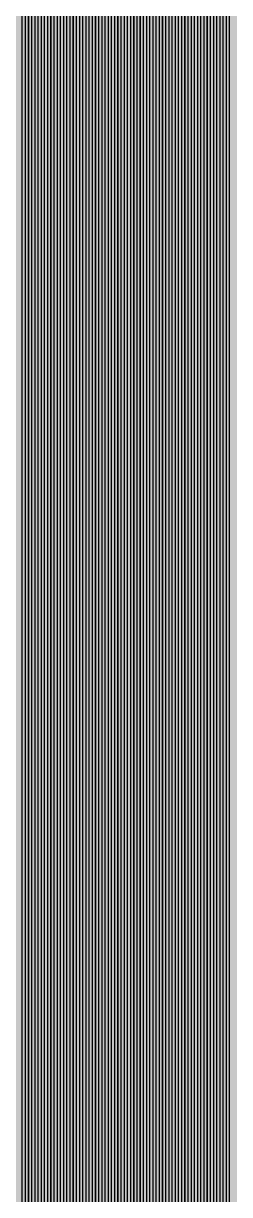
# Model space of a CAD drawing. Header units: metres. Extents: x -7231 to 10969, y -37556 to 1873.
# Drawn here: x 1611 to 1869, y -33144 to -31674 of the extents above; entities that cross this region are included whole.
import ezdxf

# ---------------------------------------------------------------- set-up
doc = ezdxf.new("R2010")
doc.units = ezdxf.units.M
for name, color, linetype in [('Metal1', 4, 'CONTINUOUS'), ('Metal2', 3, 'CONTINUOUS'), ('Polyimide', 7, 'CONTINUOUS')]:
    doc.layers.add(name, color=color, linetype=linetype)

msp = doc.modelspace()

# ---------------------------------------------------------------- hatches: boundary and pattern name
at = {"layer": 'Polyimide'}
msp.add_hatch(color=7, dxfattribs=at).paths.add_polyline_path([(4065.7, -468), (4066.7, -502), (4068.5, -536), (4071.4, -570), (4075.5, -604), (4081, -638), (4088, -672), (4096.5, -706), (4106.6, -740), (4118.3, -774), (4131.6, -808), (4146.5, -842), (4162.9, -876), (4180.7, -910), (4199.8, -944), (4220.2, -978), (4241.7, -1012), (4264.2, -1046), (4287.5, -1080), (4311.5, -1114), (4336, -1148), (4360.9, -1182), (4385.9, -1216), (4410.9, -1250), (4435.7, -1284), (4460.2, -1318), (4484.2, -1352), (4507.5, -1385.9), (4530, -1419.9), (4551.5, -1453.9), (4571.9, -1487.9), (4591.1, -1521.9), (4608.9, -1555.9), (4625.3, -1589.9), (4640.1, -1623.9), (4653.4, -1657.9), (4665.1, -1691.9), (4675.2, -1725.9), (4683.7, -1759.9), (4690.7, -1793.9), (4696.2, -1827.9), (4700.3, -1861.9), (4703.2, -1895.9), (4705.1, -1929.9), (4706.1, -1963.9), (4706.4, -1997.9), (4706.5, -2031.9), (4706.5, -4793), (4710, -4838.4), (4720.2, -4882.7), (4737.1, -4925), (4760.1, -4964.2), (4788.9, -4999.5), (4822.6, -5030), (4860.5, -5055.1), (4901.8, -5074.2), (4901.8, -5074.2), (4970.7, -5105.2), (5034.7, -5145.3), (5092.8, -5193.5), (5143.8, -5249.2), (5186.9, -5311.2), (5221.2, -5378.4), (5246.2, -5449.7), (5261.4, -5523.7), (5266.5, -5599), (5261.4, -5674.3), (5246.2, -5748.3), (5221.2, -5819.6), (5186.9, -5886.8), (5143.8, -5948.8), (5092.8, -6004.5), (5034.7, -6052.7), (4970.7, -6092.8), (4901.8, -6123.8), (4860.5, -6142.9), (4822.6, -6168), (4788.9, -6198.5), (4760.1, -6233.8), (4737.1, -6273), (4720.2, -6315.3), (4710, -6359.6), (4706.5, -6405), (4706.5, -9221.5), (4710, -9266.9), (4720.2, -9311.2), (4737.1, -9353.5), (4760.1, -9392.7), (4788.9, -9428), (4822.6, -9458.5), (4860.5, -9483.6), (4901.8, -9502.7), (4970.7, -9533.7), (5034.7, -9573.8), (5092.8, -9622), (5143.8, -9677.7), (5186.9, -9739.7), (5221.2, -9806.9), (5246.2, -9878.2), (5261.4, -9952.2), (5266.5, -10027.5), (5261.4, -10102.8), (5246.2, -10176.8), (5221.2, -10248.1), (5186.9, -10315.3), (5143.8, -10377.3), (5092.8, -10433), (5034.7, -10481.2), (4970.7, -10521.3), (4901.8, -10552.3), (4860.5, -10571.4), (4822.6, -10596.5), (4788.9, -10627), (4760.1, -10662.3), (4737.1, -10701.5), (4720.2, -10743.8), (4710, -10788.1), (4706.5, -10833.5), (4706.5, -13650), (4710, -13695.4), (4720.2, -13739.7), (4737.1, -13782), (4760.1, -13821.2), (4788.9, -13856.5), (4822.6, -13887), (4860.5, -13912.1), (4901.8, -13931.2), (4970.7, -13962.2), (5034.7, -14002.2), (5092.8, -14050.5), (5143.8, -14106.2), (5186.9, -14168.2), (5221.2, -14235.4), (5246.2, -14306.7), (5261.4, -14380.7), (5266.5, -14456), (5261.4, -14531.3), (5246.2, -14605.3), (5221.2, -14676.5), (5186.9, -14743.8), (5143.8, -14805.8), (5092.8, -14861.5), (5034.7, -14909.7), (4970.7, -14949.8), (4901.8, -14980.8), (4860.5, -14999.9), (4822.6, -15025), (4788.9, -15055.5), (4760.1, -15090.8), (4737.1, -15130), (4720.2, -15172.3), (4710, -15216.6), (4706.5, -15262), (4706.5, -15456), (4720.9, -15750), (4764.1, -16041.3), (4835.7, -16326.8), (4934.9, -16604), (5060.7, -16870.2), (5212.1, -17122.7), (5387.5, -17359.2), (5585.2, -17577.3), (5803.3, -17775), (6039.8, -17950.4), (6292.3, -18101.8), (6558.4, -18227.6), (6835.6, -18326.8), (7121.2, -18398.3), (7412.4, -18441.5), (7706.5, -18456), (9969, -18456), (10047.4, -18459.8), (10125.1, -18471.4), (10201.2, -18490.4), (10275.2, -18516.9), (10346.1, -18550.5), (10413.5, -18590.8), (10476.5, -18637.6), (10534.7, -18690.3), (10587.4, -18748.5), (10634.2, -18811.5), (10674.5, -18878.9), (10708.1, -18949.8), (10734.6, -19023.8), (10753.6, -19099.9), (10765.2, -19177.6), (10769, -19256), (10769, -20895.8), (10730.2, -20951.4), (10694.6, -21009.1), (10662.2, -21068.6), (10633.2, -21129.9), (10607.6, -21192.7), (10585.5, -21256.7), (10566.9, -21322), (10552, -21388.1), (10540.8, -21455), (10533.4, -21522.3), (10529.6, -21590), (10529.6, -21657.8), (10533.4, -21725.5), (10540.8, -21792.9), (10552, -21859.7), (10566.9, -21925.9), (10585.5, -21991.1), (10607.6, -22055.2), (10633.2, -22117.9), (10662.2, -22179.2), (10694.6, -22238.7), (10730.2, -22296.4), (10769, -22352), (10769, -32454.2), (10728.7, -32510.5), (10691.7, -32568.9), (10658, -32629.3), (10627.8, -32691.6), (10601.2, -32755.4), (10578.2, -32820.7), (10558.9, -32887.1), (10543.4, -32954.5), (10531.8, -33022.7), (10524, -33091.4), (10520.1, -33160.5), (10520.1, -33229.7), (10524, -33298.8), (10531.8, -33367.5), (10543.4, -33435.7), (10558.9, -33503.1), (10578.2, -33569.5), (10601.2, -33634.8), (10627.8, -33698.6), (10658, -33760.8), (10691.7, -33821.3), (10728.7, -33879.7), (10769, -33936), (10769, -36556), (10765.2, -36634.4), (10753.6, -36712.1), (10734.6, -36788.2), (10708.1, -36862.1), (10674.5, -36933.1), (10634.2, -37000.5), (10587.4, -37063.5), (10534.7, -37121.7), (10476.5, -37174.4), (10413.5, -37221.2), (10346.1, -37261.5), (10275.2, -37295.1), (10201.2, -37321.6), (10125.1, -37340.6), (10047.4, -37352.1), (9969, -37356), (-6231, -37356), (-6309.4, -37352.1), (-6387.1, -37340.6), (-6463.2, -37321.6), (-6537.2, -37295.1), (-6608.1, -37261.5), (-6675.5, -37221.2), (-6738.5, -37174.4), (-6796.7, -37121.7), (-6849.4, -37063.5), (-6896.2, -37000.5), (-6936.5, -36933.1), (-6970.1, -36862.1), (-6996.6, -36788.2), (-7015.6, -36712.1), (-7027.2, -36634.4), (-7031, -36556), (-7031, -33936), (-6990.7, -33879.8), (-6953.7, -33821.3), (-6920, -33760.9), (-6889.8, -33698.6), (-6863.2, -33634.8), (-6840.2, -33569.5), (-6820.9, -33503.1), (-6805.4, -33435.7), (-6793.7, -33367.5), (-6785.9, -33298.8), (-6782, -33229.7), (-6782, -33160.5), (-6785.9, -33091.4), (-6793.7, -33022.7), (-6805.4, -32954.5), (-6820.9, -32887.1), (-6840.2, -32820.6), (-6863.2, -32755.4), (-6889.8, -32691.5), (-6920, -32629.3), (-6953.7, -32568.9), (-6990.7, -32510.4), (-7031, -32454.2), (-7031, -22364.8), (-6990.7, -22308.6), (-6953.7, -22250.1), (-6920, -22189.7), (-6889.8, -22127.5), (-6863.2, -22063.6), (-6840.2, -21998.4), (-6820.9, -21931.9), (-6805.4, -21864.5), (-6793.7, -21796.3), (-6785.9, -21727.6), (-6782, -21658.5), (-6782, -21589.3), (-6785.9, -21520.3), (-6793.7, -21451.5), (-6805.4, -21383.3), (-6820.9, -21315.9), (-6840.2, -21249.5), (-6863.2, -21184.2), (-6889.8, -21120.4), (-6920, -21058.1), (-6953.7, -20997.7), (-6990.7, -20939.3), (-7031, -20883), (-7031, -19256), (-7027.2, -19177.6), (-7015.6, -19099.9), (-6996.6, -19023.8), (-6970.1, -18949.8), (-6936.5, -18878.9), (-6896.2, -18811.5), (-6849.4, -18748.5), (-6796.7, -18690.3), (-6738.5, -18637.6), (-6675.5, -18590.8), (-6608.1, -18550.5), (-6537.2, -18516.9), (-6463.2, -18490.4), (-6387.1, -18471.4), (-6309.4, -18459.8), (-6231, -18456), (-3968.5, -18456), (-3674.4, -18441.5), (-3383.2, -18398.3), (-3097.6, -18326.8), (-2820.4, -18227.6), (-2554.3, -18101.8), (-2301.8, -17950.4), (-2065.3, -17775), (-1847.2, -17577.3), (-1649.5, -17359.2), (-1474.1, -17122.7), (-1322.7, -16870.2), (-1196.9, -16604), (-1097.7, -16326.8), (-1026.1, -16041.3), (-982.9, -15750), (-968.5, -15456), (-968.5, -15262), (-972, -15216.6), (-982.2, -15172.3), (-999.1, -15130), (-1022.1, -15090.8), (-1050.9, -15055.5), (-1084.6, -15025), (-1122.5, -14999.9), (-1163.8, -14980.8), (-1232.7, -14949.8), (-1296.7, -14909.7), (-1354.8, -14861.5), (-1405.8, -14805.8), (-1448.9, -14743.8), (-1483.2, -14676.5), (-1508.2, -14605.3), (-1523.4, -14531.3), (-1528.5, -14456), (-1523.4, -14380.7), (-1508.2, -14306.7), (-1483.2, -14235.4), (-1448.9, -14168.2), (-1405.8, -14106.2), (-1354.8, -14050.5), (-1296.7, -14002.2), (-1232.7, -13962.2), (-1163.8, -13931.2), (-1122.5, -13912.1), (-1084.6, -13887), (-1050.9, -13856.5), (-1022.1, -13821.2), (-999.1, -13782), (-982.2, -13739.7), (-972, -13695.4), (-968.5, -13650), (-968.5, -12309.6), (-972, -12264.3), (-982.2, -12219.9), (-999.1, -12177.7), (-1022.1, -12138.5), (-1050.9, -12103.2), (-1084.6, -12072.6), (-1122.5, -12047.5), (-1163.8, -12028.5), (-1232.7, -11997.4), (-1296.7, -11957.4), (-1354.8, -11909.1), (-1405.8, -11853.5), (-1448.9, -11791.5), (-1483.2, -11724.2), (-1508.2, -11653), (-1523.4, -11579), (-1528.5, -11503.7), (-1523.4, -11428.3), (-1508.2, -11354.4), (-1483.2, -11283.1), (-1448.9, -11215.9), (-1405.8, -11153.8), (-1354.8, -11098.2), (-1296.7, -11049.9), (-1232.7, -11009.9), (-1163.8, -10978.8), (-1122.5, -10959.8), (-1084.6, -10934.7), (-1050.9, -10904.1), (-1022.1, -10868.9), (-999.1, -10829.6), (-982.2, -10787.4), (-972, -10743), (-968.5, -10697.7), (-968.5, -9357.3), (-972, -9311.9), (-982.2, -9267.6), (-999.1, -9225.4), (-1022.1, -9186.1), (-1050.9, -9150.8), (-1084.6, -9120.3), (-1122.5, -9095.2), (-1163.8, -9076.2), (-1163.8, -9076.2), (-1232.7, -9045.1), (-1296.7, -9005.1), (-1354.8, -8956.8), (-1405.8, -8901.1), (-1448.9, -8839.1), (-1483.2, -8771.9), (-1508.2, -8700.6), (-1523.4, -8626.7), (-1528.5, -8551.3), (-1523.4, -8476), (-1508.2, -8402), (-1483.2, -8330.8), (-1448.9, -8263.5), (-1405.8, -8201.5), (-1354.8, -8145.9), (-1296.7, -8097.6), (-1232.7, -8057.6), (-1163.8, -8026.5), (-1163.8, -8026.5), (-1122.5, -8007.4), (-1084.6, -7982.4), (-1050.9, -7951.8), (-1022.1, -7916.5), (-999.1, -7877.3), (-982.2, -7835), (-972, -7790.7), (-968.5, -7745.4), (-968.5, -6405), (-972, -6359.6), (-982.2, -6315.3), (-999.1, -6273), (-1022.1, -6233.8), (-1050.9, -6198.5), (-1084.6, -6168), (-1122.5, -6142.9), (-1163.8, -6123.8), (-1163.8, -6123.8), (-1232.7, -6092.8), (-1296.7, -6052.7), (-1354.8, -6004.5), (-1405.8, -5948.8), (-1448.9, -5886.8), (-1483.2, -5819.6), (-1508.2, -5748.3), (-1523.4, -5674.3), (-1528.5, -5599), (-1523.4, -5523.7), (-1508.2, -5449.7), (-1483.2, -5378.4), (-1448.9, -5311.2), (-1405.8, -5249.2), (-1354.8, -5193.5), (-1296.7, -5145.3), (-1232.7, -5105.2), (-1163.8, -5074.2), (-1163.8, -5074.2), (-1122.5, -5055.1), (-1084.6, -5030), (-1050.9, -4999.5), (-1022.1, -4964.2), (-999.1, -4925), (-982.2, -4882.7), (-972, -4838.4), (-968.5, -4793), (-968.5, -2031.9), (-968.4, -1997.9), (-968.1, -1963.9), (-967.1, -1929.9), (-965.2, -1895.9), (-962.2, -1861.9), (-958, -1827.9), (-952.4, -1793.9), (-945.3, -1759.9), (-936.6, -1725.9), (-926.4, -1691.9), (-914.4, -1657.9), (-900.9, -1623.9), (-885.7, -1589.9), (-869.1, -1555.9), (-850.9, -1521.9), (-831.4, -1487.9), (-810.6, -1453.9), (-788.7, -1419.9), (-765.8, -1385.9), (-742.1, -1352), (-717.6, -1318), (-692.7, -1284), (-667.4, -1250), (-641.9, -1216), (-616.4, -1182), (-591.1, -1148), (-566.1, -1114), (-541.7, -1080), (-517.9, -1046), (-495, -1012), (-473.1, -978), (-452.4, -944), (-432.8, -910), (-414.7, -876), (-398, -842), (-382.9, -808), (-369.3, -774), (-357.4, -740), (-347.1, -706), (-338.4, -672), (-331.3, -638), (-325.7, -604), (-321.5, -570), (-318.6, -536), (-316.7, -502), (-315.7, -468), (-315.3, -434), (-315.2, -400), (-315.2, 401), (-315.2, 451), (-315.2, 1644), (-270.2, 1644), (-270, 1637.1), (-269.4, 1630.3), (-268.2, 1623.5), (-266.7, 1616.8), (-264.7, 1610.2), (-262.3, 1603.8), (-259.4, 1597.6), (-256.2, 1591.5), (-252.6, 1585.7), (-248.6, 1580.1), (-244.2, 1574.8), (-239.5, 1569.8), (-234.5, 1565.1), (-229.2, 1560.7), (-223.6, 1556.7), (-217.8, 1553.1), (-211.7, 1549.8), (-205.4, 1547), (-199, 1544.6), (-192.4, 1542.6), (-185.7, 1541), (-179, 1539.9), (-172.1, 1539.2), (-165.2, 1539), (-158.4, 1539.2), (-151.5, 1539.9), (-144.8, 1541), (-138.1, 1542.6), (-131.5, 1544.6), (-125.1, 1547), (-118.8, 1549.8), (-112.8, 1553.1), (-106.9, 1556.7), (-101.3, 1560.7), (-96, 1565.1), (-91, 1569.8), (-86.3, 1574.8), (-81.9, 1580.1), (-77.9, 1585.7), (-74.3, 1591.5), (-71.1, 1597.6), (-68.2, 1603.8), (-65.8, 1610.2), (-63.8, 1616.8), (-62.3, 1623.5), (-61.1, 1630.3), (-60.5, 1637.1), (-60.2, 1644), (1853, 1644), (1853, 1573), (3815.2, 1573), (3815.5, 1579.5), (3816.1, 1586.1), (3817.2, 1592.5), (3818.7, 1598.9), (3820.6, 1605.1), (3822.9, 1611.3), (3825.6, 1617.2), (3828.6, 1623), (3832.1, 1628.6), (3835.9, 1633.9), (3840.1, 1638.9), (3844.5, 1643.7), (3849.3, 1648.2), (3854.4, 1652.3), (3859.7, 1656.1), (3865.2, 1659.6), (3871, 1662.7), (3877, 1665.4), (3883.1, 1667.7), (3889.4, 1669.6), (3895.7, 1671.1), (3902.2, 1672.1), (3908.7, 1672.8), (3915.2, 1673), (3921.8, 1672.8), (3928.3, 1672.1), (3934.8, 1671.1), (3941.1, 1669.6), (3947.4, 1667.7), (3953.5, 1665.4), (3959.5, 1662.7), (3965.2, 1659.6), (3970.8, 1656.1), (3976.1, 1652.3), (3981.2, 1648.2), (3986, 1643.7), (3990.4, 1638.9), (3994.6, 1633.9), (3998.4, 1628.6), (4001.9, 1623), (4004.9, 1617.2), (4007.6, 1611.3), (4009.9, 1605.1), (4011.8, 1598.9), (4013.3, 1592.5), (4014.4, 1586.1), (4015, 1579.5), (4015.2, 1573), (4065.2, 1573), (4065.2, 451), (4065.2, 401), (4065.2, -400), (4065.3, -434), (4065.7, -468)])

# ---------------------------------------------------------------- linework, layer by layer
at = {"layer": 'Metal1'}
for points in [[(1864.7, -19211.9), (1864.7, -36199.7), (1833.7, -36230.7), (-5962.2, -36230.7), (-5993.2, -36199.7), (-5993.2, -33720.3), (-5962.2, -33689.2), (-22.8, -33689.2), (11.1, -33719.1), (21.5, -33877.1), (21.5, -34671), (-8.5, -34671), (-8.5, -33877.1), (1.9, -33722.9), (-24.2, -33692.8), (-5960.8, -33692.8), (-5989.7, -33721.7), (-5989.7, -36198.3), (-5960.8, -36227.2), (1832.3, -36227.2), (1861.2, -36198.3), (1861.2, -19211.9)], [(1856.7, -19211.9), (1856.7, -36191.7), (1825.7, -36222.7), (-5954.2, -36222.7), (-5985.2, -36191.7), (-5985.2, -33728.3), (-5954.2, -33697.2), (-372.8, -33697.2), (-338.9, -33727.1), (-328.5, -33883.5), (-328.5, -34671), (-358.5, -34671), (-358.5, -33883.5), (-348.1, -33730.9), (-374.2, -33700.8), (-5952.8, -33700.8), (-5981.7, -33729.7), (-5981.7, -36190.3), (-5952.8, -36219.2), (1824.3, -36219.2), (1853.2, -36190.3), (1853.2, -19211.9)], [(1848.7, -19211.9), (1848.7, -36183.7), (1817.7, -36214.7), (-5946.2, -36214.7), (-5977.2, -36183.7), (-5977.2, -33736.3), (-5946.2, -33705.2), (-722.8, -33705.2), (-688.9, -33735.1), (-678.5, -33889.9), (-678.5, -34671), (-708.5, -34671), (-708.5, -33889.9), (-698.1, -33738.9), (-724.2, -33708.8), (-5944.8, -33708.8), (-5973.7, -33737.7), (-5973.7, -36182.3), (-5944.8, -36211.2), (1816.3, -36211.2), (1845.2, -36182.3), (1845.2, -19211.9)], [(1840.7, -19211.9), (1840.7, -36175.7), (1809.7, -36206.7), (-5938.2, -36206.7), (-5969.2, -36175.7), (-5969.2, -33744.3), (-5938.2, -33713.2), (-1072.8, -33713.2), (-1038.8, -33743.1), (-1028.5, -33896.3), (-1028.5, -34671), (-1058.5, -34671), (-1058.5, -33896.3), (-1048.2, -33746.9), (-1074.2, -33716.8), (-5936.8, -33716.8), (-5965.7, -33745.7), (-5965.7, -36174.3), (-5936.8, -36203.2), (1808.3, -36203.2), (1837.2, -36174.3), (1837.2, -19211.9)], [(1832.7, -19211.9), (1832.7, -36167.7), (1801.7, -36198.7), (-5930.2, -36198.7), (-5961.2, -36167.7), (-5961.2, -33752.3), (-5930.2, -33721.2), (-1422.8, -33721.2), (-1388.8, -33751.1), (-1378.5, -33902.7), (-1378.5, -34671), (-1408.5, -34671), (-1408.5, -33902.7), (-1398.2, -33754.9), (-1424.2, -33724.8), (-5928.8, -33724.8), (-5957.7, -33753.7), (-5957.7, -36166.3), (-5928.8, -36195.2), (1800.3, -36195.2), (1829.2, -36166.3), (1829.2, -19211.9)], [(1824.7, -19211.9), (1824.7, -36159.7), (1793.7, -36190.7), (-5922.2, -36190.7), (-5953.2, -36159.7), (-5953.2, -33760.3), (-5922.2, -33729.2), (-1772.8, -33729.2), (-1738.8, -33759.1), (-1728.5, -33909.1), (-1728.5, -34671), (-1758.5, -34671), (-1758.5, -33909.1), (-1748.2, -33762.9), (-1774.2, -33732.8), (-5920.8, -33732.8), (-5949.7, -33761.7), (-5949.7, -36158.3), (-5920.8, -36187.2), (1792.3, -36187.2), (1821.2, -36158.3), (1821.2, -19211.9)], [(1816.7, -19211.9), (1816.7, -36151.7), (1785.7, -36182.7), (-5914.2, -36182.7), (-5945.2, -36151.7), (-5945.2, -33768.3), (-5914.2, -33737.2), (-2122.8, -33737.2), (-2088.8, -33767), (-2078.5, -33915.5), (-2078.5, -34671), (-2108.5, -34671), (-2108.5, -33915.5), (-2098.2, -33771), (-2124.2, -33740.8), (-5912.8, -33740.8), (-5941.7, -33769.7), (-5941.7, -36150.3), (-5912.8, -36179.2), (1784.3, -36179.2), (1813.2, -36150.3), (1813.2, -19211.9)], [(1808.7, -19211.9), (1808.7, -36143.7), (1777.7, -36174.7), (-5906.2, -36174.7), (-5937.2, -36143.7), (-5937.2, -33776.3), (-5906.2, -33745.2), (-2472.8, -33745.2), (-2438.7, -33775), (-2428.5, -33921.9), (-2428.5, -34671), (-2458.5, -34671), (-2458.5, -33921.9), (-2448.3, -33779), (-2474.2, -33748.8), (-5904.8, -33748.8), (-5933.7, -33777.7), (-5933.7, -36142.3), (-5904.8, -36171.2), (1776.3, -36171.2), (1805.2, -36142.3), (1805.2, -19211.9)], [(1800.7, -19211.9), (1800.7, -36135.7), (1769.7, -36166.7), (-5898.2, -36166.7), (-5929.2, -36135.7), (-5929.2, -33784.3), (-5898.2, -33753.2), (-2822.8, -33753.2), (-2788.7, -33783), (-2778.5, -33928.3), (-2778.5, -34671), (-2808.5, -34671), (-2808.5, -33928.3), (-2798.3, -33787), (-2824.2, -33756.8), (-5896.8, -33756.8), (-5925.7, -33785.7), (-5925.7, -36134.3), (-5896.8, -36163.2), (1768.3, -36163.2), (1797.2, -36134.3), (1797.2, -19211.9)], [(1792.7, -19211.9), (1792.7, -36127.7), (1761.7, -36158.7), (-5890.2, -36158.7), (-5921.2, -36127.7), (-5921.2, -33792.3), (-5890.2, -33761.2), (-3172.8, -33761.2), (-3138.7, -33791), (-3128.5, -33934.7), (-3128.5, -34671), (-3158.5, -34671), (-3158.5, -33934.7), (-3148.3, -33795), (-3174.2, -33764.8), (-5888.8, -33764.8), (-5917.7, -33793.7), (-5917.7, -36126.3), (-5888.8, -36155.2), (1760.3, -36155.2), (1789.2, -36126.3), (1789.2, -19211.9)], [(1784.7, -19211.9), (1784.7, -36119.7), (1753.7, -36150.7), (-5882.2, -36150.7), (-5913.2, -36119.7), (-5913.2, -33800.3), (-5882.2, -33769.2), (-3522.8, -33769.2), (-3488.7, -33799), (-3478.5, -33941.1), (-3478.5, -34671), (-3508.5, -34671), (-3508.5, -33941.1), (-3498.3, -33803), (-3524.2, -33772.8), (-5880.8, -33772.8), (-5909.7, -33801.7), (-5909.7, -36118.3), (-5880.8, -36147.2), (1752.3, -36147.2), (1781.2, -36118.3), (1781.2, -19211.9)], [(1776.7, -19211.9), (1776.7, -36111.7), (1745.7, -36142.7), (-5874.2, -36142.7), (-5905.2, -36111.7), (-5905.2, -33808.3), (-5874.2, -33777.2), (-3872.8, -33777.2), (-3838.6, -33807), (-3828.5, -33947.5), (-3828.5, -34671), (-3858.5, -34671), (-3858.5, -33947.5), (-3848.4, -33811), (-3874.2, -33780.8), (-5872.8, -33780.8), (-5901.7, -33809.7), (-5901.7, -36110.3), (-5872.8, -36139.2), (1744.3, -36139.2), (1773.2, -36110.3), (1773.2, -19211.9)], [(1768.7, -19211.9), (1768.7, -36103.7), (1737.7, -36134.7), (-5866.2, -36134.7), (-5897.2, -36103.7), (-5897.2, -33816.3), (-5866.2, -33785.2), (-4222.8, -33785.2), (-4188.6, -33815), (-4178.5, -33953.9), (-4178.5, -34671), (-4208.5, -34671), (-4208.5, -33953.9), (-4198.4, -33819), (-4224.2, -33788.8), (-5864.8, -33788.8), (-5893.7, -33817.7), (-5893.7, -36102.3), (-5864.8, -36131.2), (1736.3, -36131.2), (1765.2, -36102.3), (1765.2, -19211.9)], [(1760.7, -19211.9), (1760.7, -36095.7), (1729.7, -36126.7), (-5858.2, -36126.7), (-5889.2, -36095.7), (-5889.2, -33824.3), (-5858.2, -33793.2), (-4572.8, -33793.2), (-4538.6, -33823), (-4528.5, -33960.3), (-4528.5, -34671), (-4558.5, -34671), (-4558.5, -33960.3), (-4548.4, -33827), (-4574.2, -33796.8), (-5856.8, -33796.8), (-5885.7, -33825.7), (-5885.7, -36094.3), (-5856.8, -36123.2), (1728.3, -36123.2), (1757.2, -36094.3), (1757.2, -19211.9)], [(1752.7, -19211.9), (1752.7, -36087.7), (1721.7, -36118.7), (-5850.2, -36118.7), (-5881.2, -36087.7), (-5881.2, -33832.3), (-5850.2, -33801.2), (-4922.8, -33801.2), (-4888.6, -33831), (-4878.5, -33966.7), (-4878.5, -34671), (-4908.5, -34671), (-4908.5, -33966.7), (-4898.4, -33835), (-4924.2, -33804.8), (-5848.8, -33804.8), (-5877.7, -33833.7), (-5877.7, -36086.3), (-5848.8, -36115.2), (1720.3, -36115.2), (1749.2, -36086.3), (1749.2, -19211.9)], [(1744.7, -19211.9), (1744.7, -36079.7), (1713.7, -36110.7), (-5842.2, -36110.7), (-5873.2, -36079.7), (-5873.2, -33840.3), (-5842.2, -33809.2), (-5272.8, -33809.2), (-5238.5, -33838.9), (-5228.5, -33973.1), (-5228.5, -34671), (-5258.5, -34671), (-5258.5, -33973.1), (-5248.5, -33843.1), (-5274.2, -33812.8), (-5840.8, -33812.8), (-5869.7, -33841.7), (-5869.7, -36078.3), (-5840.8, -36107.2), (1712.3, -36107.2), (1741.2, -36078.3), (1741.2, -19211.9)], [(1736.7, -19211.9), (1736.7, -36071.7), (1705.7, -36102.7), (-5834.2, -36102.7), (-5865.2, -36071.7), (-5865.2, -34830.3), (-5834.2, -34799.2), (-22.8, -34799.2), (11.1, -34829.1), (21.5, -34987.1), (21.5, -35781), (-8.5, -35781), (-8.5, -34987.1), (1.9, -34832.9), (-24.2, -34802.8), (-5832.8, -34802.8), (-5861.7, -34831.7), (-5861.7, -36070.3), (-5832.8, -36099.2), (1704.3, -36099.2), (1733.2, -36070.3), (1733.2, -19211.9)], [(1728.7, -19211.9), (1728.7, -36063.7), (1697.7, -36094.7), (-5826.2, -36094.7), (-5857.2, -36063.7), (-5857.2, -34838.3), (-5826.2, -34807.2), (-372.8, -34807.2), (-338.9, -34837.1), (-328.5, -34993.5), (-328.5, -35781), (-358.5, -35781), (-358.5, -34993.5), (-348.1, -34840.9), (-374.2, -34810.8), (-5824.8, -34810.8), (-5853.7, -34839.7), (-5853.7, -36062.3), (-5824.8, -36091.2), (1696.3, -36091.2), (1725.2, -36062.3), (1725.2, -19211.9)], [(1720.7, -19211.9), (1720.7, -36055.7), (1689.7, -36086.7), (-5818.2, -36086.7), (-5849.2, -36055.7), (-5849.2, -34846.3), (-5818.2, -34815.2), (-722.8, -34815.2), (-688.9, -34845.1), (-678.5, -34999.9), (-678.5, -35781), (-708.5, -35781), (-708.5, -34999.9), (-698.1, -34848.9), (-724.2, -34818.8), (-5816.8, -34818.8), (-5845.7, -34847.7), (-5845.7, -36054.3), (-5816.8, -36083.2), (1688.3, -36083.2), (1717.2, -36054.3), (1717.2, -19211.9)], [(1712.7, -19211.9), (1712.7, -36047.7), (1681.7, -36078.7), (-5810.2, -36078.7), (-5841.2, -36047.7), (-5841.2, -34854.3), (-5810.2, -34823.2), (-1072.8, -34823.2), (-1038.8, -34853.1), (-1028.5, -35006.3), (-1028.5, -35781), (-1058.5, -35781), (-1058.5, -35006.3), (-1048.2, -34856.9), (-1074.2, -34826.8), (-5808.8, -34826.8), (-5837.7, -34855.7), (-5837.7, -36046.3), (-5808.8, -36075.2), (1680.3, -36075.2), (1709.2, -36046.3), (1709.2, -19211.9)], [(1704.7, -19211.9), (1704.7, -36039.7), (1673.7, -36070.7), (-5802.2, -36070.7), (-5833.2, -36039.7), (-5833.2, -34862.3), (-5802.2, -34831.2), (-1422.8, -34831.2), (-1388.8, -34861.1), (-1378.5, -35012.7), (-1378.5, -35781), (-1408.5, -35781), (-1408.5, -35012.7), (-1398.2, -34864.9), (-1424.2, -34834.8), (-5800.8, -34834.8), (-5829.7, -34863.7), (-5829.7, -36038.3), (-5800.8, -36067.2), (1672.3, -36067.2), (1701.2, -36038.3), (1701.2, -19211.9)], [(1696.7, -19211.9), (1696.7, -36031.7), (1665.7, -36062.7), (-5794.2, -36062.7), (-5825.2, -36031.7), (-5825.2, -34870.3), (-5794.2, -34839.2), (-1772.8, -34839.2), (-1738.8, -34869.1), (-1728.5, -35019.1), (-1728.5, -35781), (-1758.5, -35781), (-1758.5, -35019.1), (-1748.2, -34872.9), (-1774.2, -34842.8), (-5792.8, -34842.8), (-5821.7, -34871.7), (-5821.7, -36030.3), (-5792.8, -36059.2), (1664.3, -36059.2), (1693.2, -36030.3), (1693.2, -19211.9)], [(1688.7, -19211.9), (1688.7, -36023.7), (1657.7, -36054.7), (-5786.2, -36054.7), (-5817.2, -36023.7), (-5817.2, -34878.3), (-5786.2, -34847.2), (-2122.8, -34847.2), (-2088.8, -34877), (-2078.5, -35025.5), (-2078.5, -35781), (-2108.5, -35781), (-2108.5, -35025.5), (-2098.2, -34881), (-2124.2, -34850.8), (-5784.8, -34850.8), (-5813.7, -34879.7), (-5813.7, -36022.3), (-5784.8, -36051.2), (1656.3, -36051.2), (1685.2, -36022.3), (1685.2, -19211.9)], [(1680.7, -19211.9), (1680.7, -36015.7), (1649.7, -36046.7), (-5778.2, -36046.7), (-5809.2, -36015.7), (-5809.2, -34886.3), (-5778.2, -34855.2), (-2472.8, -34855.2), (-2438.7, -34885), (-2428.5, -35031.9), (-2428.5, -35781), (-2458.5, -35781), (-2458.5, -35031.9), (-2448.3, -34889), (-2474.2, -34858.8), (-5776.8, -34858.8), (-5805.7, -34887.7), (-5805.7, -36014.3), (-5776.8, -36043.2), (1648.3, -36043.2), (1677.2, -36014.3), (1677.2, -19211.9)], [(1672.7, -19211.9), (1672.7, -36007.7), (1641.7, -36038.7), (-5770.2, -36038.7), (-5801.2, -36007.7), (-5801.2, -34894.3), (-5770.2, -34863.2), (-2822.8, -34863.2), (-2788.7, -34893), (-2778.5, -35038.3), (-2778.5, -35781), (-2808.5, -35781), (-2808.5, -35038.3), (-2798.3, -34897), (-2824.2, -34866.8), (-5768.8, -34866.8), (-5797.7, -34895.7), (-5797.7, -36006.3), (-5768.8, -36035.2), (1640.3, -36035.2), (1669.2, -36006.3), (1669.2, -19211.9)], [(1664.7, -19211.9), (1664.7, -35999.7), (1633.7, -36030.7), (-5762.2, -36030.7), (-5793.2, -35999.7), (-5793.2, -34902.3), (-5762.2, -34871.2), (-3172.8, -34871.2), (-3138.7, -34901), (-3128.5, -35044.7), (-3128.5, -35781), (-3158.5, -35781), (-3158.5, -35044.7), (-3148.3, -34905), (-3174.2, -34874.8), (-5760.8, -34874.8), (-5789.7, -34903.7), (-5789.7, -35998.3), (-5760.8, -36027.2), (1632.3, -36027.2), (1661.2, -35998.3), (1661.2, -19211.9)], [(1656.7, -19211.9), (1656.7, -35991.7), (1625.7, -36022.7), (-5754.2, -36022.7), (-5785.2, -35991.7), (-5785.2, -34910.3), (-5754.2, -34879.2), (-3522.8, -34879.2), (-3488.7, -34909), (-3478.5, -35051.1), (-3478.5, -35781), (-3508.5, -35781), (-3508.5, -35051.1), (-3498.3, -34913), (-3524.2, -34882.8), (-5752.8, -34882.8), (-5781.7, -34911.7), (-5781.7, -35990.3), (-5752.8, -36019.2), (1624.3, -36019.2), (1653.2, -35990.3), (1653.2, -19211.9)], [(1648.7, -19211.9), (1648.7, -35983.7), (1617.7, -36014.7), (-5746.2, -36014.7), (-5777.2, -35983.7), (-5777.2, -34918.3), (-5746.2, -34887.2), (-3872.8, -34887.2), (-3838.6, -34917), (-3828.5, -35057.5), (-3828.5, -35781), (-3858.5, -35781), (-3858.5, -35057.5), (-3848.4, -34921), (-3874.2, -34890.8), (-5744.8, -34890.8), (-5773.7, -34919.7), (-5773.7, -35982.3), (-5744.8, -36011.2), (1616.3, -36011.2), (1645.2, -35982.3), (1645.2, -19211.9)], [(1640.7, -19211.9), (1640.7, -35975.7), (1609.7, -36006.7), (-5738.2, -36006.7), (-5769.2, -35975.7), (-5769.2, -34926.3), (-5738.2, -34895.2), (-4222.8, -34895.2), (-4188.6, -34925), (-4178.5, -35063.9), (-4178.5, -35781), (-4208.5, -35781), (-4208.5, -35063.9), (-4198.4, -34929), (-4224.2, -34898.8), (-5736.8, -34898.8), (-5765.7, -34927.7), (-5765.7, -35974.3), (-5736.8, -36003.2), (1608.3, -36003.2), (1637.2, -35974.3), (1637.2, -19211.9)], [(1632.7, -19211.9), (1632.7, -35967.7), (1601.7, -35998.7), (-5730.2, -35998.7), (-5761.2, -35967.7), (-5761.2, -34934.3), (-5730.2, -34903.2), (-4572.8, -34903.2), (-4538.6, -34933), (-4528.5, -35070.3), (-4528.5, -35781), (-4558.5, -35781), (-4558.5, -35070.3), (-4548.4, -34937), (-4574.2, -34906.8), (-5728.8, -34906.8), (-5757.7, -34935.7), (-5757.7, -35966.3), (-5728.8, -35995.2), (1600.3, -35995.2), (1629.2, -35966.3), (1629.2, -19211.9)], [(1624.7, -19211.9), (1624.7, -35959.7), (1593.7, -35990.7), (-5722.2, -35990.7), (-5753.2, -35959.7), (-5753.2, -34942.3), (-5722.2, -34911.2), (-4922.8, -34911.2), (-4888.6, -34941), (-4878.5, -35076.7), (-4878.5, -35781), (-4908.5, -35781), (-4908.5, -35076.7), (-4898.4, -34945), (-4924.2, -34914.8), (-5720.8, -34914.8), (-5749.7, -34943.7), (-5749.7, -35958.3), (-5720.8, -35987.2), (1592.3, -35987.2), (1621.2, -35958.3), (1621.2, -19211.9)], [(1616.7, -19211.9), (1616.7, -35951.7), (1585.7, -35982.7), (-5714.2, -35982.7), (-5745.2, -35951.7), (-5745.2, -34950.3), (-5714.2, -34919.2), (-5272.8, -34919.2), (-5238.5, -34948.9), (-5228.5, -35083.1), (-5228.5, -35781), (-5258.5, -35781), (-5258.5, -35083.1), (-5248.5, -34953.1), (-5274.2, -34922.8), (-5712.8, -34922.8), (-5741.7, -34951.7), (-5741.7, -35950.3), (-5712.8, -35979.2), (1584.3, -35979.2), (1613.2, -35950.3), (1613.2, -19211.9)]]:
    msp.add_lwpolyline(points, dxfattribs=at)
at = {"layer": 'Metal2'}
for points in [[(1612.7, -19211.9), (1612.7, -33203.7), (1581.7, -33234.7), (-5966.2, -33234.7), (-5997.2, -33203.7), (-5997.2, -30716.3), (-5966.2, -30685.2), (10.8, -30685.2), (60.3, -30707.9), (109.5, -30776.6), (194.5, -30923.5), (168.5, -30938.5), (83.5, -30791.6), (50.3, -30718), (9.8, -30688.8), (-5964.8, -30688.8), (-5993.7, -30717.7), (-5993.7, -33202.3), (-5964.8, -33231.2), (1580.3, -33231.2), (1609.2, -33202.3), (1609.2, -19211.9)], [(1868.7, -19211.9), (1868.7, -36203.7), (1837.7, -36234.7), (-5966.2, -36234.7), (-5997.2, -36203.7), (-5997.2, -33716.3), (-5966.2, -33685.2), (10.8, -33685.2), (60.3, -33707.9), (109.5, -33776.6), (194.5, -33923.5), (168.5, -33938.5), (83.5, -33791.6), (50.3, -33718), (9.8, -33688.8), (-5964.8, -33688.8), (-5993.7, -33717.7), (-5993.7, -36202.3), (-5964.8, -36231.2), (1836.3, -36231.2), (1865.2, -36202.3), (1865.2, -19211.9)], [(1860.7, -19211.9), (1860.7, -36195.7), (1829.7, -36226.7), (-5958.2, -36226.7), (-5989.2, -36195.7), (-5989.2, -33724.3), (-5958.2, -33693.2), (-339.3, -33693.2), (-289.1, -33715.4), (-242.8, -33777.7), (-155.6, -33923.3), (-181.4, -33938.7), (-268.5, -33793.1), (-299.5, -33726.1), (-340.2, -33696.8), (-5956.8, -33696.8), (-5985.7, -33725.7), (-5985.7, -36194.3), (-5956.8, -36223.2), (1828.3, -36223.2), (1857.2, -36194.3), (1857.2, -19211.9)], [(1852.7, -19211.9), (1852.7, -36187.7), (1821.7, -36218.7), (-5950.2, -36218.7), (-5981.2, -36187.7), (-5981.2, -33732.3), (-5950.2, -33701.2), (-689.3, -33701.2), (-638.6, -33722.9), (-595.1, -33778.8), (-505.7, -33923.1), (-531.3, -33938.9), (-620.6, -33794.6), (-649.3, -33734.1), (-690.2, -33704.8), (-5948.8, -33704.8), (-5977.7, -33733.7), (-5977.7, -36186.3), (-5948.8, -36215.2), (1820.3, -36215.2), (1849.2, -36186.3), (1849.2, -19211.9)], [(1844.7, -19211.9), (1844.7, -36179.7), (1813.7, -36210.7), (-5942.2, -36210.7), (-5973.2, -36179.7), (-5973.2, -33740.3), (-5942.2, -33709.2), (-1039.3, -33709.2), (-988, -33730.3), (-947.5, -33780.1), (-855.9, -33922.9), (-881.1, -33939.1), (-972.8, -33796.3), (-999, -33742.2), (-1040.2, -33712.8), (-5940.8, -33712.8), (-5969.7, -33741.7), (-5969.7, -36178.3), (-5940.8, -36207.2), (1812.3, -36207.2), (1841.2, -36178.3), (1841.2, -19211.9)], [(1836.7, -19211.9), (1836.7, -36171.7), (1805.7, -36202.7), (-5934.2, -36202.7), (-5965.2, -36171.7), (-5965.2, -33748.3), (-5934.2, -33717.2), (-1389.3, -33717.2), (-1337.4, -33737.7), (-1300.1, -33781.4), (-1206, -33922.7), (-1231, -33939.3), (-1325.1, -33798.1), (-1348.8, -33750.3), (-1390.2, -33720.8), (-5932.8, -33720.8), (-5961.7, -33749.7), (-5961.7, -36170.3), (-5932.8, -36199.2), (1804.3, -36199.2), (1833.2, -36170.3), (1833.2, -19211.9)], [(1828.7, -19211.9), (1828.7, -36163.7), (1797.7, -36194.7), (-5926.2, -36194.7), (-5957.2, -36163.7), (-5957.2, -33756.3), (-5926.2, -33725.2), (-1739.3, -33725.2), (-1686.7, -33745), (-1652.8, -33782.9), (-1556.2, -33922.5), (-1580.8, -33939.5), (-1677.4, -33800), (-1698.6, -33758.4), (-1740.1, -33728.8), (-5924.8, -33728.8), (-5953.7, -33757.7), (-5953.7, -36162.3), (-5924.8, -36191.2), (1796.3, -36191.2), (1825.2, -36162.3), (1825.2, -19211.9)], [(1820.7, -19211.9), (1820.7, -36155.7), (1789.7, -36186.7), (-5918.2, -36186.7), (-5949.2, -36155.7), (-5949.2, -33764.3), (-5918.2, -33733.2), (-2089.3, -33733.2), (-2036, -33752.2), (-2005.5, -33784.5), (-1906.3, -33922.2), (-1930.7, -33939.8), (-2029.9, -33802.1), (-2048.3, -33766.5), (-2090.1, -33736.8), (-5916.8, -33736.8), (-5945.7, -33765.7), (-5945.7, -36154.3), (-5916.8, -36183.2), (1788.3, -36183.2), (1817.2, -36154.3), (1817.2, -19211.9)], [(1812.7, -19211.9), (1812.7, -36147.7), (1781.7, -36178.7), (-5910.2, -36178.7), (-5941.2, -36147.7), (-5941.2, -33772.3), (-5910.2, -33741.2), (-2439.3, -33741.2), (-2385.3, -33759.3), (-2358.4, -33786.3), (-2256.5, -33922), (-2280.5, -33940), (-2382.4, -33804.3), (-2398.1, -33774.7), (-2440.1, -33744.8), (-5908.8, -33744.8), (-5937.7, -33773.7), (-5937.7, -36146.3), (-5908.8, -36175.2), (1780.3, -36175.2), (1809.2, -36146.3), (1809.2, -19211.9)], [(1804.7, -19211.9), (1804.7, -36139.7), (1773.7, -36170.7), (-5902.2, -36170.7), (-5933.2, -36139.7), (-5933.2, -33780.3), (-5902.2, -33749.2), (-2789.3, -33749.2), (-2734.5, -33766.3), (-2711.4, -33788.2), (-2606.7, -33921.7), (-2630.3, -33940.3), (-2735.1, -33806.7), (-2747.9, -33782.9), (-2790.1, -33752.8), (-5900.8, -33752.8), (-5929.7, -33781.7), (-5929.7, -36138.3), (-5900.8, -36167.2), (1772.3, -36167.2), (1801.2, -36138.3), (1801.2, -19211.9)], [(1796.7, -19211.9), (1796.7, -36131.7), (1765.7, -36162.7), (-5894.2, -36162.7), (-5925.2, -36131.7), (-5925.2, -33788.3), (-5894.2, -33757.2), (-3170.2, -33757.2), (-3114.1, -33772.4), (-3077.9, -33800.4), (-2957.9, -33920.4), (-2979.1, -33941.6), (-3099.1, -33821.6), (-3124.5, -33788), (-3170.8, -33760.8), (-5892.8, -33760.8), (-5921.7, -33789.7), (-5921.7, -36130.3), (-5892.8, -36159.2), (1764.3, -36159.2), (1793.2, -36130.3), (1793.2, -19211.9)], [(1788.7, -19211.9), (1788.7, -36123.7), (1757.7, -36154.7), (-5886.2, -36154.7), (-5917.2, -36123.7), (-5917.2, -33796.3), (-5886.2, -33765.2), (-3512.2, -33765.2), (-3455.5, -33779.6), (-3427.9, -33800.4), (-3307.9, -33920.4), (-3329.1, -33941.6), (-3449.1, -33821.6), (-3467, -33796.8), (-3512.8, -33768.8), (-5884.8, -33768.8), (-5913.7, -33797.7), (-5913.7, -36122.3), (-5884.8, -36151.2), (1756.3, -36151.2), (1785.2, -36122.3), (1785.2, -19211.9)], [(1780.7, -19211.9), (1780.7, -36115.7), (1749.7, -36146.7), (-5878.2, -36146.7), (-5909.2, -36115.7), (-5909.2, -33804.3), (-5878.2, -33773.2), (-3854.2, -33773.2), (-3796.8, -33786.6), (-3777.9, -33800.4), (-3657.9, -33920.4), (-3679.1, -33941.6), (-3799.1, -33821.6), (-3809.7, -33805.9), (-3854.8, -33776.8), (-5876.8, -33776.8), (-5905.7, -33805.7), (-5905.7, -36114.3), (-5876.8, -36143.2), (1748.3, -36143.2), (1777.2, -36114.3), (1777.2, -19211.9)], [(1772.7, -19211.9), (1772.7, -36107.7), (1741.7, -36138.7), (-5870.2, -36138.7), (-5901.2, -36107.7), (-5901.2, -33812.3), (-5870.2, -33781.2), (-4196.2, -33781.2), (-4137.9, -33793.2), (-4127.9, -33800.4), (-4007.9, -33920.4), (-4029.1, -33941.6), (-4149.1, -33821.6), (-4152.7, -33815.3), (-4196.8, -33784.8), (-5868.8, -33784.8), (-5897.7, -33813.7), (-5897.7, -36106.3), (-5868.8, -36135.2), (1740.3, -36135.2), (1769.2, -36106.3), (1769.2, -19211.9)], [(1764.7, -19211.9), (1764.7, -36099.7), (1733.7, -36130.7), (-5862.2, -36130.7), (-5893.2, -36099.7), (-5893.2, -33820.3), (-5862.2, -33789.2), (-4538.2, -33789.2), (-4478.8, -33799.5), (-4357.9, -33920.4), (-4379.1, -33941.6), (-4495.8, -33824.9), (-4538.8, -33792.8), (-5860.8, -33792.8), (-5889.7, -33821.7), (-5889.7, -36098.3), (-5860.8, -36127.2), (1732.3, -36127.2), (1761.2, -36098.3), (1761.2, -19211.9)], [(1756.7, -19211.9), (1756.7, -36091.7), (1725.7, -36122.7), (-5854.2, -36122.7), (-5885.2, -36091.7), (-5885.2, -33828.3), (-5854.2, -33797.2), (-4880.2, -33797.2), (-4820.8, -33807.5), (-4707.9, -33920.4), (-4729.1, -33941.6), (-4837.8, -33832.9), (-4880.8, -33800.8), (-5852.8, -33800.8), (-5881.7, -33829.7), (-5881.7, -36090.3), (-5852.8, -36119.2), (1724.3, -36119.2), (1753.2, -36090.3), (1753.2, -19211.9)], [(1748.8, -19211.9), (1748.8, -36083.7), (1717.7, -36114.7), (-5846.2, -36114.7), (-5877.2, -36083.7), (-5877.2, -33836.3), (-5846.2, -33805.2), (-5222.2, -33805.2), (-5162.8, -33815.5), (-5057.9, -33920.4), (-5079.1, -33941.6), (-5179.8, -33840.9), (-5222.8, -33808.8), (-5844.8, -33808.8), (-5873.7, -33837.7), (-5873.7, -36082.3), (-5844.8, -36111.2), (1716.3, -36111.2), (1745.2, -36082.3), (1745.2, -19211.9)], [(1740.7, -19211.9), (1740.7, -36075.7), (1709.7, -36106.7), (-5838.2, -36106.7), (-5869.2, -36075.7), (-5869.2, -34826.3), (-5838.2, -34795.2), (10.8, -34795.2), (60.3, -34817.9), (109.5, -34886.6), (194.5, -35033.5), (168.5, -35048.5), (83.5, -34901.6), (50.3, -34828), (9.8, -34798.8), (-5836.8, -34798.8), (-5865.7, -34827.7), (-5865.7, -36074.3), (-5836.8, -36103.2), (1708.3, -36103.2), (1737.2, -36074.3), (1737.2, -19211.9)], [(1732.7, -19211.9), (1732.7, -36067.7), (1701.7, -36098.7), (-5830.2, -36098.7), (-5861.2, -36067.7), (-5861.2, -34834.3), (-5830.2, -34803.2), (-339.3, -34803.2), (-289.1, -34825.4), (-242.8, -34887.7), (-155.6, -35033.3), (-181.4, -35048.7), (-268.5, -34903.1), (-299.5, -34836.1), (-340.2, -34806.8), (-5828.8, -34806.8), (-5857.7, -34835.7), (-5857.7, -36066.3), (-5828.8, -36095.2), (1700.3, -36095.2), (1729.2, -36066.3), (1729.2, -19211.9)], [(1724.7, -19211.9), (1724.7, -36059.7), (1693.7, -36090.7), (-5822.2, -36090.7), (-5853.2, -36059.7), (-5853.2, -34842.3), (-5822.2, -34811.2), (-689.3, -34811.2), (-638.6, -34832.9), (-595.1, -34888.8), (-505.7, -35033.1), (-531.3, -35048.9), (-620.6, -34904.6), (-649.3, -34844.1), (-690.2, -34814.8), (-5820.8, -34814.8), (-5849.7, -34843.7), (-5849.7, -36058.3), (-5820.8, -36087.2), (1692.3, -36087.2), (1721.2, -36058.3), (1721.2, -19211.9)], [(1716.7, -19211.9), (1716.7, -36051.7), (1685.7, -36082.7), (-5814.2, -36082.7), (-5845.2, -36051.7), (-5845.2, -34850.3), (-5814.2, -34819.2), (-1039.3, -34819.2), (-988, -34840.3), (-947.5, -34890.1), (-855.9, -35032.9), (-881.1, -35049.1), (-972.8, -34906.3), (-999, -34852.2), (-1040.2, -34822.8), (-5812.8, -34822.8), (-5841.7, -34851.7), (-5841.7, -36050.3), (-5812.8, -36079.2), (1684.3, -36079.2), (1713.2, -36050.3), (1713.2, -19211.9)], [(1708.7, -19211.9), (1708.7, -36043.7), (1677.7, -36074.7), (-5806.2, -36074.7), (-5837.2, -36043.7), (-5837.2, -34858.3), (-5806.2, -34827.2), (-1389.3, -34827.2), (-1337.4, -34847.7), (-1300.1, -34891.4), (-1206, -35032.7), (-1231, -35049.3), (-1325.1, -34908.1), (-1348.8, -34860.3), (-1390.2, -34830.8), (-5804.8, -34830.8), (-5833.7, -34859.7), (-5833.7, -36042.3), (-5804.8, -36071.2), (1676.3, -36071.2), (1705.2, -36042.3), (1705.2, -19211.9)], [(1700.7, -19211.9), (1700.7, -36035.7), (1669.7, -36066.7), (-5798.2, -36066.7), (-5829.2, -36035.7), (-5829.2, -34866.3), (-5798.2, -34835.2), (-1739.3, -34835.2), (-1686.7, -34855), (-1652.8, -34892.9), (-1556.2, -35032.5), (-1580.8, -35049.5), (-1677.4, -34910), (-1698.6, -34868.4), (-1740.1, -34838.7), (-5796.8, -34838.7), (-5825.7, -34867.7), (-5825.7, -36034.3), (-5796.8, -36063.2), (1668.3, -36063.2), (1697.2, -36034.3), (1697.2, -19211.9)], [(1692.7, -19211.9), (1692.7, -36027.7), (1661.7, -36058.7), (-5790.2, -36058.7), (-5821.2, -36027.7), (-5821.2, -34874.3), (-5790.2, -34843.2), (-2089.3, -34843.2), (-2036, -34862.2), (-2005.5, -34894.5), (-1906.3, -35032.2), (-1930.7, -35049.8), (-2029.9, -34912.1), (-2048.3, -34876.5), (-2090.1, -34846.8), (-5788.8, -34846.8), (-5817.7, -34875.7), (-5817.7, -36026.3), (-5788.8, -36055.2), (1660.3, -36055.2), (1689.2, -36026.3), (1689.2, -19211.9)], [(1684.7, -19211.9), (1684.7, -36019.7), (1653.7, -36050.7), (-5782.2, -36050.7), (-5813.2, -36019.7), (-5813.2, -34882.3), (-5782.2, -34851.2), (-2439.3, -34851.2), (-2385.3, -34869.3), (-2358.4, -34896.3), (-2256.5, -35032), (-2280.5, -35050), (-2382.4, -34914.3), (-2398.1, -34884.7), (-2440.1, -34854.8), (-5780.8, -34854.8), (-5809.7, -34883.7), (-5809.7, -36018.3), (-5780.8, -36047.2), (1652.3, -36047.2), (1681.2, -36018.3), (1681.2, -19211.9)], [(1676.7, -19211.9), (1676.7, -36011.7), (1645.7, -36042.7), (-5774.2, -36042.7), (-5805.2, -36011.7), (-5805.2, -34890.3), (-5774.2, -34859.2), (-2789.3, -34859.2), (-2734.5, -34876.3), (-2711.4, -34898.2), (-2606.7, -35031.7), (-2630.3, -35050.3), (-2735.1, -34916.7), (-2747.9, -34892.9), (-2790.1, -34862.8), (-5772.8, -34862.8), (-5801.7, -34891.7), (-5801.7, -36010.3), (-5772.8, -36039.2), (1644.3, -36039.2), (1673.2, -36010.3), (1673.2, -19211.9)], [(1668.7, -19211.9), (1668.7, -36003.7), (1637.7, -36034.7), (-5766.2, -36034.7), (-5797.2, -36003.7), (-5797.2, -34898.3), (-5766.2, -34867.2), (-3170.2, -34867.2), (-3114.1, -34882.4), (-3077.9, -34910.4), (-2957.9, -35030.4), (-2979.1, -35051.6), (-3099.1, -34931.6), (-3124.5, -34898), (-3170.8, -34870.8), (-5764.8, -34870.8), (-5793.7, -34899.7), (-5793.7, -36002.3), (-5764.8, -36031.2), (1636.3, -36031.2), (1665.2, -36002.3), (1665.2, -19211.9)], [(1660.7, -19211.9), (1660.7, -35995.7), (1629.7, -36026.7), (-5758.2, -36026.7), (-5789.2, -35995.7), (-5789.2, -34906.3), (-5758.2, -34875.2), (-3512.2, -34875.2), (-3455.5, -34889.6), (-3427.9, -34910.4), (-3307.9, -35030.4), (-3329.1, -35051.6), (-3449.1, -34931.6), (-3467, -34906.8), (-3512.8, -34878.8), (-5756.8, -34878.8), (-5785.7, -34907.7), (-5785.7, -35994.3), (-5756.8, -36023.2), (1628.3, -36023.2), (1657.2, -35994.3), (1657.2, -19211.9)], [(1652.7, -19211.9), (1652.7, -35987.7), (1621.7, -36018.7), (-5750.2, -36018.7), (-5781.2, -35987.7), (-5781.2, -34914.3), (-5750.2, -34883.2), (-3854.2, -34883.2), (-3796.8, -34896.6), (-3777.9, -34910.4), (-3657.9, -35030.4), (-3679.1, -35051.6), (-3799.1, -34931.6), (-3809.7, -34915.9), (-3854.8, -34886.8), (-5748.8, -34886.8), (-5777.7, -34915.7), (-5777.7, -35986.3), (-5748.8, -36015.2), (1620.3, -36015.2), (1649.2, -35986.3), (1649.2, -19211.9)], [(1644.7, -19211.9), (1644.7, -35979.7), (1613.7, -36010.7), (-5742.2, -36010.7), (-5773.2, -35979.7), (-5773.2, -34922.3), (-5742.2, -34891.2), (-4196.2, -34891.2), (-4137.9, -34903.2), (-4127.9, -34910.4), (-4007.9, -35030.4), (-4029.1, -35051.6), (-4149.1, -34931.6), (-4152.7, -34925.3), (-4196.8, -34894.8), (-5740.8, -34894.8), (-5769.7, -34923.7), (-5769.7, -35978.3), (-5740.8, -36007.2), (1612.3, -36007.2), (1641.2, -35978.3), (1641.2, -19211.9)], [(1636.7, -19211.9), (1636.7, -35971.7), (1605.7, -36002.7), (-5734.2, -36002.7), (-5765.2, -35971.7), (-5765.2, -34930.3), (-5734.2, -34899.2), (-4538.2, -34899.2), (-4478.8, -34909.5), (-4357.9, -35030.4), (-4379.1, -35051.6), (-4495.8, -34934.9), (-4538.8, -34902.7), (-5732.8, -34902.7), (-5761.7, -34931.7), (-5761.7, -35970.3), (-5732.8, -35999.2), (1604.3, -35999.2), (1633.2, -35970.3), (1633.2, -19211.9)], [(1628.7, -19211.9), (1628.7, -35963.7), (1597.7, -35994.7), (-5726.2, -35994.7), (-5757.2, -35963.7), (-5757.2, -34938.3), (-5726.2, -34907.2), (-4880.2, -34907.2), (-4820.8, -34917.5), (-4707.9, -35030.4), (-4729.1, -35051.6), (-4837.8, -34942.9), (-4880.8, -34910.8), (-5724.8, -34910.8), (-5753.7, -34939.7), (-5753.7, -35962.3), (-5724.8, -35991.2), (1596.3, -35991.2), (1625.2, -35962.3), (1625.2, -19211.9)], [(1620.7, -19211.9), (1620.7, -35955.7), (1589.7, -35986.7), (-5718.2, -35986.7), (-5749.2, -35955.7), (-5749.2, -34946.3), (-5718.2, -34915.2), (-5222.2, -34915.2), (-5162.8, -34925.5), (-5057.9, -35030.4), (-5079.1, -35051.6), (-5179.8, -34950.9), (-5222.8, -34918.8), (-5716.8, -34918.8), (-5745.7, -34947.7), (-5745.7, -35954.3), (-5716.8, -35983.2), (1588.3, -35983.2), (1617.2, -35954.3), (1617.2, -19211.9)]]:
    msp.add_lwpolyline(points, dxfattribs=at)

doc.saveas('drawing.dxf')
